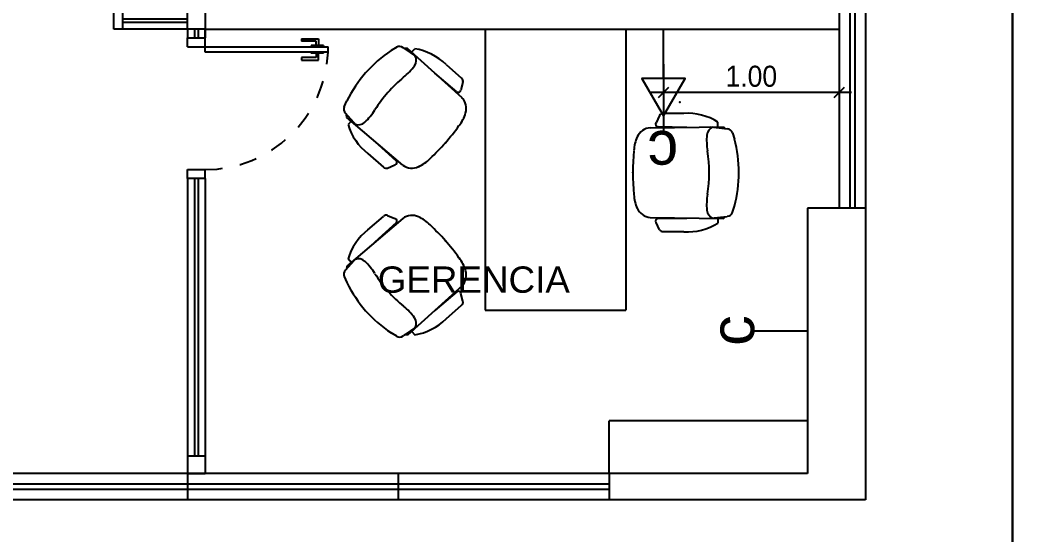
# Model space of a CAD drawing. Header units: millimetres. Extents: x 7034 to 7235, y -465 to -380.
# Drawn here: x 7160.54 to 7166.27, y -413.06 to -410.13 of the extents above; entities that cross this region are included whole.
import ezdxf

# ---------------------------------------------------------------- set-up
doc = ezdxf.new("R2010")
doc.units = ezdxf.units.MM
doc.header["$LTSCALE"] = 0.005
doc.linetypes.add('CONTINUO', pattern=[0])
doc.linetypes.add('DASHED', pattern=[19.05, 12.7, -6.35])
doc.layers.get('0').update_dxf_attribs({"linetype": 'CONTINUO'})
doc.layers.get('DEFPOINTS').update_dxf_attribs({"linetype": 'CONTINUO', "lineweight": 15})
for name, color, linetype in [('- COTAS', 12, 'Continuous'), ('A-03', 3, 'Continuous'), ('ARQ-PEITORIAL', 4, 'Continuous'), ('ARQ_ALVENARIA', 6, 'Continuous'), ('ARQ_ESQUADRIA', 5, 'Continuous'), ('ARQ_JANELAALTA', 150, 'DASHED'), ('ARQ_TXT_AMBIENTE', 3, 'Continuous'), ('JANELA', 10, 'Continuous'), ('NN_PISO', 8, 'Continuous')]:
    doc.layers.add(name, color=color, linetype=linetype)
doc.layers.add('0-LAYOUT', color=250, linetype='Continuous', lineweight=25)
doc.styles.add('ARQ', font='arial.ttf', dxfattribs={"width": 0.9})
doc.styles.get("Standard").update_dxf_attribs({"font": 'arial.ttf'})
doc.dimstyles.new('1-50', dxfattribs={"dimtxt": 0.12, "dimasz": 0.06, "dimexe": 0.09, "dimexo": 0.1, "dimgap": 0.03, "dimtad": 1, "dimzin": 0, "dimdsep": 46, "dimtxsty": 'ARQ', "dimblk": 'ARCHTICK', "dimcen": 0, "dimdle": 0.07, "dimclrd": 1, "dimclre": 1, "dimclrt": 7, "dimadec": 0, "dimazin": 0, "dimtm": 1e-09, "dimtfac": 1, "dimtofl": 0, "dimtmove": 2, "dimatfit": 3, "dimldrblk": 'ARCHTICK', "dimfxl": 1, "dimtolj": 1, "dimtzin": 0, "dimlwd": -1, "dimlwe": -1, "dimarcsym": 0})

# ---------------------------------------------------------------- blocks, each defined once
blk = doc.blocks.new('4i')
at = {"layer": 'A-03'}
blk.add_line((-153.5663, 1.2264), (-153.2649, 1.2264), dxfattribs=at)
blk.add_text('c', height=0.2498, rotation=270, dxfattribs=at).set_placement((-153.2627, 1.3103))
blk = doc.blocks.new('_ArchTick')
at = {"color": 0, "linetype": 'ByBlock', "const_width": 0.15}
blk.add_lwpolyline([(-0.5, -0.5), (0.5, 0.5)], dxfattribs=at)
blk = doc.blocks.new('*D222')
at = {"layer": '- COTAS', "color": 1, "transparency": 16777216}
for p, q in [((7164.1996, -410.3832), (7164.1996, -410.6333)), ((7165.1996, -410.3832), (7165.1996, -410.6333)), ((7165.2696, -410.5433), (7164.1296, -410.5433))]:
    blk.add_line(p, q, dxfattribs=at)
at = {"layer": 'DEFPOINTS', "color": 0, "transparency": 16777216}
for p in [(7164.1996, -410.2832), (7165.1996, -410.2832), (7164.1996, -410.5433)]:
    blk.add_point(p, dxfattribs=at)
at = {"layer": '- COTAS', "color": 1, "transparency": 16777216, "xscale": 0.06, "yscale": 0.06, "zscale": 0.06, "rotation": 180}
blk.add_blockref('_ArchTick', (7164.1996, -410.5433), dxfattribs=at)
at = {"layer": '- COTAS', "color": 1, "transparency": 16777216, "xscale": 0.06, "yscale": 0.06, "zscale": 0.06}
blk.add_blockref('_ArchTick', (7165.1996, -410.5433), dxfattribs=at)
at = {"layer": '- COTAS', "color": 7, "transparency": 16777216, "insert": (7164.6996, -410.452), "char_height": 0.12, "attachment_point": 5, "style": 'ARQ'}
blk.add_mtext('\\A1;1.00', dxfattribs=at)
blk = doc.blocks.new('A$C1D1E4AAD')
at = {"layer": '0-LAYOUT', "linetype": 'ByBlock'}
for p, q in [((-2.0148, 0), (-2.0148, -1.6)), ((-1.2148, 0), (-1.2148, -1.6)), ((-2.519, -0.1026), (-2.5509, -0.1221)), ((-2.4046, -0.1576), (-2.4818, -0.1047)), ((-2.4578, -0.1099), (-2.4741, -0.1104)), ((-2.1472, -0.3901), (-2.4578, -0.1099)), ((-2.4339, -0.1309), (-2.4167, -0.1112)), ((-2.2381, -0.2014), (-2.1504, -0.2795)), ((-2.1764, -0.356), (-2.3019, -0.25)), ((-2.1416, -0.302), (-2.154, -0.3461)), ((-2.8176, -0.4426), (-2.8024, -0.4084)), ((-2.7483, -0.5489), (-2.8107, -0.4792)), ((-2.8025, -0.5023), (-2.8041, -0.4861)), ((-2.4845, -0.7742), (-2.8025, -0.5023)), ((-1.0225, -0.4914), (-1.0423, -0.5327)), ((-0.8836, -0.4795), (-1.001, -0.4803)), ((-2.7786, -0.5233), (-2.7959, -0.5429)), ((-1.0764, -0.5613), (-0.6581, -0.5557)), ((-1.032, -0.5549), (-0.8677, -0.5581)), ((-0.7296, -0.5565), (-0.6367, -0.5676)), ((-0.6899, -0.5557), (-0.6899, -0.5295)), ((-0.6581, -0.5557), (-0.6462, -0.5668)), ((-0.6073, -0.5906), (-0.5962, -0.6264)), ((-2.5221, -0.7496), (-2.6434, -0.6388)), ((-2.6834, -0.7083), (-2.5946, -0.7853)), ((-2.5711, -0.7911), (-2.529, -0.7731)), ((-0.6073, -1.0431), (-0.5962, -1.0074)), ((-2.4845, -1.0777), (-2.8025, -1.3496)), ((-2.6834, -1.1435), (-2.5946, -1.0666)), ((-2.5711, -1.0608), (-2.529, -1.0787)), ((-1.0764, -1.0724), (-0.6581, -1.078)), ((-1.032, -1.0788), (-0.8677, -1.0756)), ((-0.7296, -1.0772), (-0.6367, -1.0661)), ((-0.6899, -1.078), (-0.6899, -1.1042)), ((-0.6581, -1.078), (-0.6462, -1.0669)), ((-2.5221, -1.1022), (-2.6434, -1.2131)), ((-1.0225, -1.1423), (-1.0423, -1.101)), ((-0.8836, -1.1542), (-1.001, -1.1534)), ((-2.7483, -1.303), (-2.8107, -1.3726)), ((-2.7786, -1.3286), (-2.7959, -1.3089)), ((-2.8025, -1.3496), (-2.8041, -1.3658)), ((-2.8176, -1.4093), (-2.8024, -1.4435)), ((-2.1472, -1.4617), (-2.4578, -1.742)), ((-2.1764, -1.4959), (-2.3019, -1.6019)), ((-2.1416, -1.5498), (-2.154, -1.5057)), ((-2.2381, -1.6505), (-2.1504, -1.5723)), ((-2.0148, -1.6), (-1.2148, -1.6)), ((-2.4046, -1.6942), (-2.4818, -1.7472)), ((-2.4339, -1.721), (-2.4167, -1.7407)), ((-2.519, -1.7493), (-2.5509, -1.7298)), ((-2.4578, -1.742), (-2.4741, -1.7415))]:
    blk.add_line(p, q, dxfattribs=at)
for centre, radius, start, end in [((-2.5026, -0.1308), 0.0328, 51.40977, 120.55467), ((-2.4707, -0.4398), 0.3333, 45.73723, 80.64937), ((-2.1494, -0.7283), 0.7271, 123.51742, 153.89597), ((-2.4596, -0.177), 0.0523, 323.29444, 29.16816), ((-2.4596, -0.177), 0.0523, 323.29444, 29.16816), ((-2.712, 0.012), 0.3678, 309.13132, 323.29576), ((-2.0117, -0.8493), 0.7418, 129.13142, 148.28196), ((-2.1616, -0.2971), 0.0207, 345.87795, 57.03293), ((-2.1675, -0.3448), 0.0141, 232.57839, 352.13108), ((-2.2085, -0.4503), 0.0857, 341.49555, 44.51527), ((-2.7875, -0.4552), 0.0328, 156.85871, 226.00363), ((-2.9561, -0.2659), 0.3678, 314.11762, 328.28207), ((-2.3206, -0.4216), 0.2017, 320.8696, 343.97638), ((-1.0042, -0.5009), 0.0207, 81.67376, 152.82875), ((-0.8661, -0.8121), 0.3333, 58.05733, 92.96946), ((-2.477, -0.4469), 0.3333, 196.76402, 231.67615), ((-2.7362, -0.4918), 0.0523, 248.24522, 314.11895), ((-3.1806, 0.1774), 1.2492, 312.9781, 324.43528), ((-1.0701, -0.647), 0.0857, 94.19142, 157.21115), ((-1.0312, -0.5406), 0.0141, 146.57561, 266.1283), ((-0.701, -0.6073), 0.0523, 109.53853, 175.41226), ((-0.6383, -0.601), 0.0328, 18.15202, 87.29693), ((-0.9669, -0.6994), 0.2017, 154.73031, 177.83709), ((-0.3867, -0.6319), 0.3678, 175.41093, 189.57538), ((-1.2979, -0.8169), 0.7271, 344.81072, 15.18927), ((-2.4757, -0.5981), 0.2017, 293.437, 316.54378), ((0.0745, -0.8169), 1.2492, 174.27141, 185.72859), ((-1.4813, -0.8169), 0.7418, 350.42473, 9.57527), ((-2.5786, -0.7718), 0.0207, 220.38045, 291.53544), ((-2.5321, -0.7598), 0.0141, 285.2823, 44.83499), ((-2.4327, -0.7056), 0.0857, 232.89811, 295.91784), ((-0.9669, -0.9343), 0.2017, 182.16291, 205.26969), ((-0.3867, -1.0018), 0.3678, 170.42463, 184.58906), ((-1.0701, -0.9867), 0.0857, 202.78886, 265.80858), ((-0.701, -1.0264), 0.0523, 184.58775, 250.46147), ((-0.701, -1.0264), 0.0523, 184.58775, 250.46147), ((-2.5786, -1.08), 0.0207, 68.46456, 139.61955), ((-2.5321, -1.092), 0.0141, 315.16501, 74.7177), ((-2.4327, -1.1463), 0.0857, 64.08216, 127.10189), ((-2.4757, -1.2537), 0.2017, 43.45622, 66.563), ((-1.0312, -1.0931), 0.0141, 93.8717, 213.42439), ((-0.6383, -1.0328), 0.0328, 272.70308, 341.84798), ((-2.477, -1.4049), 0.3333, 128.32385, 163.23598), ((-3.1806, -2.0292), 1.2492, 35.56472, 47.0219), ((-1.0042, -1.1328), 0.0207, 207.17125, 278.32624), ((-0.8661, -0.8216), 0.3333, 267.03054, 301.94268), ((-2.7362, -1.36), 0.0523, 45.88105, 111.75478), ((-2.3206, -1.4303), 0.2017, 16.02362, 39.1304), ((-2.7875, -1.3966), 0.0328, 133.99637, 203.14129), ((-2.9561, -1.5859), 0.3678, 31.71793, 45.88238), ((-2.2085, -1.4015), 0.0857, 315.48473, 18.50445), ((-2.0117, -1.0026), 0.7418, 211.71804, 230.86858), ((-2.1494, -1.1236), 0.7271, 206.10403, 236.48258), ((-2.1675, -1.5071), 0.0141, 7.86892, 127.42161), ((-2.712, -1.8639), 0.3678, 36.70424, 50.86868), ((-2.1616, -1.5547), 0.0207, 302.96707, 14.12205), ((-2.4596, -1.6749), 0.0523, 330.83184, 36.70556), ((-2.4596, -1.6749), 0.0523, 330.83184, 36.70556), ((-2.4707, -1.4121), 0.3333, 279.35063, 314.26277), ((-2.5026, -1.7211), 0.0328, 239.44533, 308.59023)]:
    blk.add_arc(centre, radius, start, end, dxfattribs=at)
for p in [(-2.2419, -0.6471), (-1.1749, -0.8169), (-2.2419, -1.2048)]:
    blk.add_point(p, dxfattribs=at)
blk = doc.blocks.new('A$C686A6CA0')
at = {"layer": 'ARQ-PEITORIAL'}
for p, q in [((-0.1, 2.53), (-0.1, 2.48)), ((0, 2.53), (0, 2.48)), ((-0.1, 2.48), (0, 2.48))]:
    blk.add_line(p, q, dxfattribs=at)
at = {"layer": 'ARQ_ESQUADRIA'}
for p, q in [((-1.55, 3.33), (-1.52, 3.33)), ((-1.55, 3.33), (-1.55, 2.63)), ((-1.52, 2.63), (-1.52, 3.33)), ((-1.19, 3.33), (-1.22, 3.33)), ((-1.22, 2.63), (-1.22, 3.33)), ((-1.19, 3.33), (-1.19, 2.63)), ((-1.596, 3.2761), (-1.557, 3.2761)), ((-1.596, 3.1781), (-1.596, 3.2761)), ((-1.557, 3.3041), (-1.55, 3.3041)), ((-1.557, 3.3041), (-1.557, 3.2341)), ((-1.513, 3.3041), (-1.52, 3.3041)), ((-1.513, 3.3041), (-1.513, 3.2341)), ((-1.474, 3.2761), (-1.513, 3.2761)), ((-1.474, 3.1781), (-1.474, 3.2761)), ((-1.266, 3.2761), (-1.227, 3.2761)), ((-1.266, 3.1781), (-1.266, 3.2761)), ((-1.227, 3.3041), (-1.227, 3.2341)), ((-1.227, 3.3041), (-1.22, 3.3041)), ((-1.183, 3.3041), (-1.19, 3.3041)), ((-1.183, 3.3041), (-1.183, 3.2341)), ((-1.144, 3.2761), (-1.183, 3.2761)), ((-1.144, 3.1781), (-1.144, 3.2761)), ((-1.582, 3.2621), (-1.582, 3.1921)), ((-1.557, 3.2621), (-1.582, 3.2621)), ((-1.557, 3.2341), (-1.55, 3.2341)), ((-1.513, 3.2341), (-1.52, 3.2341)), ((-1.513, 3.2621), (-1.488, 3.2621)), ((-1.488, 3.2621), (-1.488, 3.1921)), ((-1.227, 3.2621), (-1.252, 3.2621)), ((-1.252, 3.2621), (-1.252, 3.1921)), ((-1.227, 3.2341), (-1.22, 3.2341)), ((-1.183, 3.2341), (-1.19, 3.2341)), ((-1.183, 3.2621), (-1.158, 3.2621)), ((-1.158, 3.2621), (-1.158, 3.1921)), ((-1.582, 3.1781), (-1.596, 3.1781)), ((-1.582, 3.1921), (-1.582, 3.1781)), ((-1.582, 3.1921), (-1.582, 3.1921)), ((-1.488, 3.1921), (-1.488, 3.1921)), ((-1.488, 3.1921), (-1.488, 3.1781)), ((-1.474, 3.1781), (-1.488, 3.1781)), ((-1.266, 3.1781), (-1.252, 3.1781)), ((-1.252, 3.1921), (-1.252, 3.1921)), ((-1.252, 3.1921), (-1.252, 3.1781)), ((-1.158, 3.1921), (-1.158, 3.1781)), ((-1.158, 3.1921), (-1.158, 3.1921)), ((-1.158, 3.1781), (-1.144, 3.1781)), ((-2.27, 2.63), (-2.22, 2.63)), ((-2.27, 2.63), (-2.22, 2.63)), ((-2.22, 2.53), (-2.22, 2.63)), ((-2.22, 2.53), (-2.22, 2.63)), ((-1.55, 2.63), (-1.52, 2.63)), ((-1.52, 2.53), (-1.52, 2.63)), ((-1.52, 2.63), (-1.47, 2.63)), ((-1.22, 2.63), (-1.27, 2.63)), ((-1.22, 2.53), (-1.22, 2.63)), ((-1.19, 2.63), (-1.22, 2.63)), ((-0.52, 2.53), (-0.52, 2.63)), ((-0.47, 2.63), (-0.52, 2.63)), ((-0.47, 2.59), (-0.1, 2.59)), ((-2.27, 2.53), (-2.22, 2.53)), ((-2.27, 2.53), (-2.22, 2.53)), ((-1.52, 2.53), (-1.47, 2.53)), ((-1.22, 2.53), (-1.27, 2.53)), ((-0.47, 2.53), (-0.52, 2.53)), ((-0.47, 2.57), (-0.1, 2.57)), ((-0.06, 2.53), (-0.06, 2.48)), ((-0.04, 2.53), (-0.04, 2.48)), ((-0.1, 2.43), (-0.1, 2.48)), ((-0.1, 2.43), (-0.1, 2.48)), ((0, 2.43), (0, 2.48)), ((0, 2.43), (0, 2.48)), ((0.5481, 2.476), (0.6461, 2.476)), ((0.5481, 2.476), (0.5481, 2.462)), ((0.6461, 2.476), (0.6461, 2.437)), ((-0.1, 2.43), (0, 2.43)), ((-0.1, 2.43), (0, 2.43)), ((0, 2.43), (0.7, 2.43)), ((0, 2.4), (0, 2.43)), ((0.5621, 2.462), (0.5481, 2.462)), ((0.6321, 2.462), (0.5621, 2.462)), ((0.5621, 2.462), (0.5621, 2.462)), ((0.6741, 2.437), (0.6041, 2.437)), ((0.6041, 2.437), (0.6041, 2.43)), ((0.6321, 2.437), (0.6321, 2.462)), ((0.6741, 2.437), (0.6741, 2.43)), ((0.7, 2.4), (0.7, 2.43)), ((0.7, 2.4), (0, 2.4)), ((0.5481, 2.368), (0.5481, 2.354)), ((0.5621, 2.368), (0.5481, 2.368)), ((0.5481, 2.354), (0.6461, 2.354)), ((0.5621, 2.368), (0.5621, 2.368)), ((0.6321, 2.368), (0.5621, 2.368)), ((0.6041, 2.393), (0.6041, 2.4)), ((0.6741, 2.393), (0.6041, 2.393)), ((0.6321, 2.393), (0.6321, 2.368)), ((0.6461, 2.354), (0.6461, 2.393)), ((0.6741, 2.393), (0.6741, 2.4)), ((-0.1, 1.73), (0, 1.73)), ((-0.1, 1.68), (-0.1, 1.73)), ((0, 1.68), (0, 1.73)), ((0, 1.68), (-0.1, 1.68)), ((-0.06, 1.68), (-0.06, 0.1)), ((-0.04, 1.68), (-0.04, 0.1))]:
    blk.add_line(p, q, dxfattribs=at)
at = {"layer": 'ARQ_JANELAALTA'}
for centre, start, end in [((-1.5193, 2.63), 92.5089, 180), ((-1.2207, 2.63), 0, 87.4911), ((0, 2.4307), 270, 357.4911)]:
    blk.add_arc(centre, 0.7007, start, end, dxfattribs=at)
at = {"layer": 'JANELA'}
for p, q in [((-1.32, 2.63), (-1.42, 2.63)), ((-0.47, 2.63), (-0.47, 2.53)), ((-0.1, 2.63), (-0.47, 2.63)), ((-1.32, 2.53), (-1.42, 2.53)), ((-0.1, 2.53), (-0.47, 2.53)), ((-0.1, 2.53), (-0.1, 2.48)), ((0, 2.48), (0, 2.53)), ((-0.1, 2.48), (0, 2.48)), ((-0.1, 1.68), (-0.1, 0.1)), ((0, 1.68), (0, 0.1))]:
    blk.add_line(p, q, dxfattribs=at)
for points in [[(-1.47, 2.63), (-1.42, 2.63), (-1.42, 2.53), (-1.47, 2.53)], [(-1.32, 2.63), (-1.27, 2.63), (-1.27, 2.53), (-1.32, 2.53)], [(0, 2.53), (-0.1, 2.53), (-0.1, 2.63), (0, 2.63)]]:
    blk.add_lwpolyline(points, close=True, dxfattribs=at)
blk = doc.blocks.new('A$C695A1161')
at = {"layer": 'NN_PISO'}
blk.add_blockref('A$C686A6CA0', (2.82, -2.53), dxfattribs=at)

msp = doc.modelspace()

# ---------------------------------------------------------------- linework, layer by layer
for points in [[(7166.1864, -402.1477), (7166.1864, -416.9977), (7145.1864, -416.9977), (7145.1864, -402.1477)], [(7187.1864, -402.1477), (7187.1864, -416.9977), (7166.1864, -416.9977), (7166.1864, -402.1477)]]:
    msp.add_lwpolyline(points, close=True)
at = {"layer": '0-LAYOUT', "linetype": 'ByBlock'}
for p in [(7165.0196, -412.4132), (7163.8896, -412.7132), (7165.0196, -412.4132), (7163.8896, -412.7132)]:
    msp.add_line(p, (7163.8896, -412.4132), dxfattribs=at)
msp.add_point((7164.2927, -410.5994), dxfattribs=at)
at = {"layer": 'A-03'}
msp.add_line((7164.2004, -410.4593), (7164.1996, -410.1799), dxfattribs=at)
msp.add_lwpolyline([(7164.2004, -410.6771), (7164.3239, -410.4632), (7164.077, -410.4632)], close=True, dxfattribs=at)
at = {"layer": 'ARQ-PEITORIAL'}
for p, q in [((7165.1996, -406.2032), (7165.1996, -411.2032)), ((7165.3496, -406.2032), (7165.3496, -411.2032)), ((7161.5896, -410.0832), (7161.5896, -410.1832)), ((7161.5896, -410.1832), (7165.1996, -410.1832)), ((7161.4896, -412.6132), (7161.5896, -412.6132)), ((7161.4896, -412.6132), (7161.4896, -412.7132)), ((7161.5896, -412.6132), (7161.5896, -412.7132)), ((7161.4896, -412.7132), (7161.5896, -412.7132))]:
    msp.add_line(p, q, dxfattribs=at)
at = {"layer": 'ARQ_ALVENARIA'}
for p, q in [((7165.0196, -411.2032), (7165.0196, -412.7132)), ((7165.3496, -411.2032), (7165.0196, -411.2032)), ((7165.3496, -411.2032), (7165.3496, -412.8632)), ((7165.0196, -412.7132), (7163.8896, -412.7132)), ((7163.8896, -412.7132), (7163.8896, -412.8632)), ((7165.3496, -412.8632), (7163.8896, -412.8632))]:
    msp.add_line(p, q, dxfattribs=at)
at = {"layer": 'ARQ_ESQUADRIA'}
for p, q in [((7165.2596, -406.2032), (7165.2596, -411.2032)), ((7165.2896, -406.2032), (7165.2896, -411.2032)), ((7161.5896, -411.0332), (7161.4896, -411.0332)), ((7161.5296, -411.0332), (7161.5296, -412.6132)), ((7161.5496, -411.0332), (7161.5496, -412.6132)), ((7161.4896, -412.7132), (7161.4896, -412.8632)), ((7162.6896, -412.7132), (7162.6896, -412.8632)), ((7160.1646, -412.7732), (7163.8896, -412.7732)), ((7160.1646, -412.8032), (7163.8896, -412.8032))]:
    msp.add_line(p, q, dxfattribs=at)
at = {"layer": 'JANELA'}
for p, q in [((7161.4896, -411.0332), (7161.4896, -412.6132)), ((7161.5896, -411.0332), (7161.5896, -412.6132)), ((7163.8896, -412.7132), (7160.2896, -412.7132)), ((7163.8896, -412.8632), (7149.8396, -412.8632))]:
    msp.add_line(p, q, dxfattribs=at)

# ---------------------------------------------------------------- block references
for p, rotation in [((7162.974, -564.0257), 270), ((7011.4533, -410.6768), 180)]:
    msp.add_blockref('4i', p, dxfattribs=dict(rotation=rotation))
at = {"layer": 'NN_PISO'}
for name, p in [('A$C695A1161', (7158.7696, -410.1832)), ('A$C1D1E4AAD', (7165.1996, -410.1832))]:
    msp.add_blockref(name, p, dxfattribs=at)

# ---------------------------------------------------------------- texts
at = {"layer": 'ARQ_TXT_AMBIENTE', "insert": (7161.9769, -411.5347), "char_height": 0.15, "attachment_point": 1}
msp.add_mtext_dynamic_manual_height_columns('\\pi0.59529;GERENCIA', width=2.27425, gutter_width=12.5, heights=[0], dxfattribs=at)

# ---------------------------------------------------------------- dimensions: what is measured, and where the dimension line sits
at = {"layer": '- COTAS'}
dim = msp.add_linear_dim(base=(7164.1996, -410.5433), p1=(7165.1996, -410.2832), p2=(7164.1996, -410.2832), dimstyle='1-50', dxfattribs=at)
dim.commit()
dim.dimension.update_dxf_attribs({"geometry": '*D222', "text_midpoint": (7164.6996, -410.452)})

doc.saveas('drawing.dxf')
